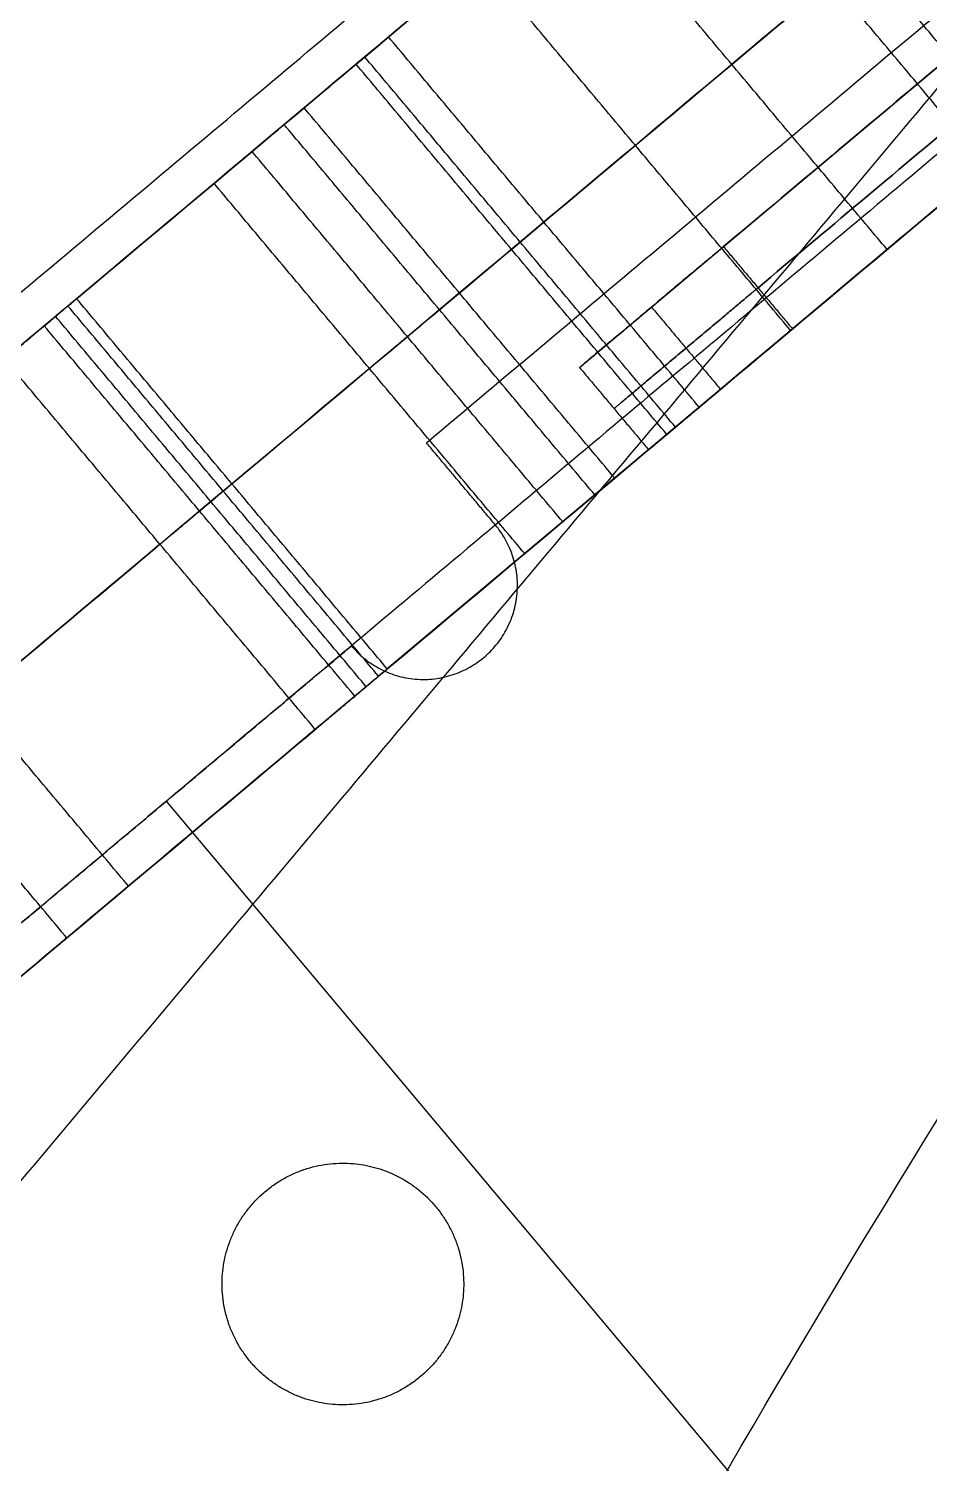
# Model space of a CAD drawing. Header units: millimetres. Extents: x -610 to 610, y -610 to 610.
# Drawn here: x -498.1 to -464.5, y 274.1 to 327.6 of the extents above; entities that cross this region are included whole.
import ezdxf

# ---------------------------------------------------------------- set-up
doc = ezdxf.new("R2010")
doc.units = ezdxf.units.MM
doc.layers.add('base', color=7, linetype='Continuous', true_color=0xffecbc)

msp = doc.modelspace()

# ---------------------------------------------------------------- linework, layer by layer
at = {"layer": 'base'}
for p, q in [((-444.386, 361.037, 122.966), (-496.278, 317.494, 122.966)), ((-432.815, 347.248, 122.966), (-484.708, 303.705, 122.966)), ((-477.548, 314.934, 221.966), (-461.214, 328.64, 221.966)), ((-492.939, 298.78, 230.966), (-467.096, 267.981, 230.966)), ((-492.939, 298.78, 212.966), (-467.096, 267.981, 212.966))]:
    msp.add_line(p, q, dxfattribs=at)
at = {"layer": 'base', "extrusion": (0, 0, -1)}
for centre, radius in [((0, 0, 3.534), 610), ((0, 0, 4.534), 610), ((0, 0, -2.476), 607.51), ((0, 0, 10.545), 607.51), ((0, 0, -4.966), 601.5), ((0, 0, 13.034), 601.5)]:
    msp.add_circle(centre, radius, dxfattribs=at)
at = {"layer": 'base'}
for centre, radius in [((0, 0, 249.466), 610), ((0, 0, 250.466), 610), ((0, 0, 243.455), 607.51), ((0, 0, 256.476), 607.51), ((0, 0, 240.966), 601.5), ((0, 0, 258.966), 601.5)]:
    msp.add_circle(centre, radius, dxfattribs=at)
for points, weights, degree, knots in [([(-495.198, -356.201, -4.034), (-851.399, 138.996, -4.034), (-356.201, 495.198, -4.034), (138.996, 851.399, -4.034), (495.198, 356.201, -4.034), (851.399, -138.996, -4.034), (356.201, -495.198, -4.034), (-138.996, -851.399, -4.034), (-495.198, -356.201, -4.034)], [1, 0.707106781187, 1, 0.707106781187, 1, 0.707106781187, 1, 0.707106781187, 1], 2, [0, 0, 0, 958.185759, 958.185759, 1916.371519, 1916.371519, 2874.557278, 2874.557278, 3832.743037, 3832.743037, 3832.743037]), ([(-610, 0, 249.966), (-610, -610, 249.966), (0, -610, 249.966), (610, -610, 249.966), (610, 0, 249.966), (610, 610, 249.966), (0, 610, 249.966), (-610, 610, 249.966), (-610, 0, 249.966)], [1, 0.707106781187, 1, 0.707106781187, 1, 0.707106781187, 1, 0.707106781187, 1], 2, [0, 0, 0, 958.185759, 958.185759, 1916.371519, 1916.371519, 2874.557278, 2874.557278, 3832.743037, 3832.743037, 3832.743037]), ([(32.649, -544.756, 240.966), (-510.363, -577.301, 240.966), (-544.649, -34.396, 240.966), (-578.935, 508.509, 240.966), (-36.142, 544.535, 240.966), (506.65, 580.562, 240.966), (544.417, 37.888, 240.966), (582.184, -504.785, 240.966), (39.634, -544.292, 240.966)], [1, 0.708239625255, 1, 0.708239625255, 1, 0.708239625255, 1, 0.708239625255, 1], 2, [654.018286, 654.018286, 654.018286, 1509.504571, 1509.504571, 2364.990855, 2364.990855, 3220.47714, 3220.47714, 4075.963425, 4075.963425, 4075.963425]), ([(32.649, -544.756, 244.966), (-510.363, -577.301, 244.966), (-544.649, -34.396, 244.966), (-578.935, 508.509, 244.966), (-36.142, 544.535, 244.966), (506.65, 580.562, 244.966), (544.417, 37.888, 244.966), (582.184, -504.785, 244.966), (39.634, -544.292, 244.966)], [1, 0.708239625255, 1, 0.708239625255, 1, 0.708239625255, 1, 0.708239625255, 1], 2, [654.018286, 654.018286, 654.018286, 1509.504571, 1509.504571, 2364.990855, 2364.990855, 3220.47714, 3220.47714, 4075.963425, 4075.963425, 4075.963425]), ([(32.649, -544.756, 242.966), (-510.363, -577.301, 242.966), (-544.649, -34.396, 242.966), (-578.935, 508.509, 242.966), (-36.142, 544.535, 242.966), (506.65, 580.562, 242.966), (544.417, 37.888, 242.966), (582.184, -504.785, 242.966), (39.634, -544.292, 242.966)], [1, 0.708239625255, 1, 0.708239625255, 1, 0.708239625255, 1, 0.708239625255, 1], 2, [654.018286, 654.018286, 654.018286, 1509.504571, 1509.504571, 2364.990855, 2364.990855, 3220.47714, 3220.47714, 4075.963425, 4075.963425, 4075.963425]), ([(-488.549, 323.979, 196.565), (-489.846, 322.891, 196.565), (-490.862, 322.038, 195.514), (-491.159, 321.789, 193.866), (-491.456, 321.54, 192.218), (-490.905, 322.002, 190.686), (-489.744, 322.977, 189.932)], [1, 0.855896171082, 0.855896171082, 1, 0.855896171082, 0.855896171082, 1], 3, [1693.189477, 1693.189477, 1693.189477, 1693.189477, 1697.879222, 1697.879222, 1697.879222, 1702.568968, 1702.568968, 1702.568968, 1702.568968]), ([(-477.548, 314.934, 212.966), (-477.548, 314.934, 209.466), (-474.867, 317.184, 209.466), (-472.186, 319.434, 209.466), (-472.186, 319.434, 212.966)], [1, 0.707106781187, 1, 0.707106781187, 1], 2, [516.55399, 516.55399, 516.55399, 522.051778, 522.051778, 527.549565, 527.549565, 527.549565]), ([(-472.186, 319.434, 230.966), (-472.186, 319.434, 234.466), (-474.867, 317.184, 234.466), (-477.548, 314.934, 234.466), (-477.548, 314.934, 230.966)], [1, 0.707106781187, 1, 0.707106781187, 1], 2, [726.828773, 726.828773, 726.828773, 732.32656, 732.32656, 737.824347, 737.824347, 737.824347]), ([(-476.263, 313.402, 212.966), (-476.263, 313.402, 209.466), (-473.581, 315.652, 209.466), (-470.9, 317.902, 209.466), (-470.9, 317.902, 212.966)], [1, 0.707106781187, 1, 0.707106781187, 1], 2, [516.55399, 516.55399, 516.55399, 522.051778, 522.051778, 527.549565, 527.549565, 527.549565]), ([(-470.9, 317.902, 230.966), (-470.9, 317.902, 234.466), (-473.581, 315.652, 234.466), (-476.263, 313.402, 234.466), (-476.263, 313.402, 230.966)], [1, 0.707106781187, 1, 0.707106781187, 1], 2, [726.828773, 726.828773, 726.828773, 732.32656, 732.32656, 737.824347, 737.824347, 737.824347]), ([(-482.764, 317.084, 196.565), (-484.061, 315.996, 196.565), (-485.077, 315.143, 195.514), (-485.374, 314.894, 193.866), (-485.671, 314.645, 192.218), (-485.12, 315.108, 190.686), (-483.959, 316.082, 189.932)], [1, 0.855896171082, 0.855896171082, 1, 0.855896171082, 0.855896171082, 1], 3, [1693.189477, 1693.189477, 1693.189477, 1693.189477, 1697.879222, 1697.879222, 1697.879222, 1702.568968, 1702.568968, 1702.568968, 1702.568968]), ([(-474.977, 311.87, 212.966), (-474.977, 311.87, 209.466), (-472.296, 314.12, 209.466), (-469.615, 316.37, 209.466), (-469.615, 316.37, 212.966)], [1, 0.707106781187, 1, 0.707106781187, 1], 2, [516.55399, 516.55399, 516.55399, 522.051778, 522.051778, 527.549565, 527.549565, 527.549565]), ([(-469.615, 316.37, 230.966), (-469.615, 316.37, 234.466), (-472.296, 314.12, 234.466), (-474.977, 311.87, 234.466), (-474.977, 311.87, 230.966)], [1, 0.707106781187, 1, 0.707106781187, 1], 2, [726.828773, 726.828773, 726.828773, 732.32656, 732.32656, 737.824347, 737.824347, 737.824347]), ([(-476.979, 310.19, 196.565), (-478.276, 309.102, 196.565), (-479.292, 308.249, 195.514), (-479.589, 308, 193.866), (-479.886, 307.751, 192.218), (-479.334, 308.214, 190.686), (-478.173, 309.188, 189.932)], [1, 0.855896171082, 0.855896171082, 1, 0.855896171082, 0.855896171082, 1], 3, [1693.189477, 1693.189477, 1693.189477, 1693.189477, 1697.879222, 1697.879222, 1697.879222, 1702.568968, 1702.568968, 1702.568968, 1702.568968]), ([(-486.042, 304.567, 230.966), (-483.793, 301.885, 230.966), (-481.111, 304.135, 230.966), (-478.43, 306.385, 230.966), (-480.68, 309.066, 230.966)], [1, 0.707106781187, 1, 0.707106781187, 1], 2, [-806.994805, -806.994805, -806.994805, -801.497018, -801.497018, -795.99923, -795.99923, -795.99923]), ([(-486.042, 304.567, 212.966), (-483.793, 301.885, 212.966), (-481.111, 304.135, 212.966), (-478.43, 306.385, 212.966), (-480.68, 309.066, 212.966)], [1, 0.707106781187, 1, 0.707106781187, 1], 2, [-806.994805, -806.994805, -806.994805, -801.497018, -801.497018, -795.99923, -795.99923, -795.99923]), ([(-486.042, 304.567, 221.966), (-483.793, 301.885, 221.966), (-481.111, 304.135, 221.966), (-478.43, 306.385, 221.966), (-480.68, 309.066, 221.966)], [1, 0.707106781187, 1, 0.707106781187, 1], 2, [-806.994805, -806.994805, -806.994805, -801.497018, -801.497018, -795.99923, -795.99923, -795.99923]), ([(-487.143, 276.37, 230.966), (-482.712, 275.588, 230.966), (-481.93, 280.02, 230.966), (-481.149, 284.451, 230.966), (-485.58, 285.233, 230.966), (-490.012, 286.014, 230.966), (-490.794, 281.583, 230.966), (-491.575, 277.151, 230.966), (-487.143, 276.37, 230.966)], [1, 0.707106781187, 1, 0.707106781187, 1, 0.707106781187, 1, 0.707106781187, 1], 2, [-676.770713, -676.770713, -676.770713, -669.70213, -669.70213, -662.633546, -662.633546, -655.564963, -655.564963, -648.496379, -648.496379, -648.496379]), ([(-487.143, 276.37, 212.966), (-482.712, 275.588, 212.966), (-481.93, 280.02, 212.966), (-481.149, 284.451, 212.966), (-485.58, 285.233, 212.966), (-490.012, 286.014, 212.966), (-490.794, 281.583, 212.966), (-491.575, 277.151, 212.966), (-487.143, 276.37, 212.966)], [1, 0.707106781187, 1, 0.707106781187, 1, 0.707106781187, 1, 0.707106781187, 1], 2, [-676.770713, -676.770713, -676.770713, -669.70213, -669.70213, -662.633546, -662.633546, -655.564963, -655.564963, -648.496379, -648.496379, -648.496379]), ([(-487.143, 276.37, 221.966), (-482.712, 275.588, 221.966), (-481.93, 280.02, 221.966), (-481.149, 284.451, 221.966), (-485.58, 285.233, 221.966), (-490.012, 286.014, 221.966), (-490.794, 281.583, 221.966), (-491.575, 277.151, 221.966), (-487.143, 276.37, 221.966)], [1, 0.707106781187, 1, 0.707106781187, 1, 0.707106781187, 1, 0.707106781187, 1], 2, [-676.770713, -676.770713, -676.770713, -669.70213, -669.70213, -662.633546, -662.633546, -655.564963, -655.564963, -648.496379, -648.496379, -648.496379])]:
    msp.add_rational_spline(points, weights, degree=degree, knots=knots, dxfattribs=at)
for points, degree in [([(-496.278, 317.494, 244.966), (-346.159, 443.459, 244.966), (-196.04, 569.423, 244.966)], 2), ([(-490.493, 310.599, 244.966), (-340.374, 436.564, 244.966), (-190.255, 562.529, 244.966)], 2), ([(-484.708, 303.705, 244.966), (-334.589, 429.67, 244.966), (-184.47, 555.635, 244.966)], 2), ([(-217.038, 551.804, 0.966), (-361.477, 430.605, 0.966), (-505.916, 309.407, 0.966)], 2), ([(-211.253, 544.91, 0.966), (-355.692, 423.711, 0.966), (-500.13, 302.512, 0.966)], 2), ([(-205.468, 538.015, 0.966), (-349.906, 416.817, 0.966), (-494.345, 295.618, 0.966)], 2), ([(-302.126, 518.51, 240.966), (-432.611, 363.004, 240.966), (-563.096, 207.498, 240.966)], 2), ([(-302.126, 518.51, 244.966), (-432.611, 363.004, 244.966), (-563.096, 207.498, 244.966)], 2), ([(-302.126, 518.51, 242.966), (-432.611, 363.004, 242.966), (-563.096, 207.498, 242.966)], 2), ([(-483.251, 312.13, 230.966), (-447.383, 342.227, 230.966), (-411.516, 372.324, 230.966)], 2), ([(-483.251, 312.13, 212.966), (-447.383, 342.227, 212.966), (-411.516, 372.324, 212.966)], 2), ([(-483.251, 312.13, 221.966), (-447.383, 342.227, 221.966), (-411.516, 372.324, 221.966)], 2), ([(-472.186, 319.434, 212.966), (-441.68, 345.031, 212.966), (-411.175, 370.628, 212.966)], 2), ([(-411.175, 370.628, 230.966), (-441.68, 345.031, 230.966), (-472.186, 319.434, 230.966)], 2), ([(-470.9, 317.902, 212.966), (-440.395, 343.499, 212.966), (-409.889, 369.096, 212.966)], 2), ([(-409.889, 369.096, 230.966), (-440.395, 343.499, 230.966), (-470.9, 317.902, 230.966)], 2), ([(-469.615, 316.37, 212.966), (-439.109, 341.967, 212.966), (-408.604, 367.564, 212.966)], 2), ([(-408.604, 367.564, 230.966), (-439.109, 341.967, 230.966), (-469.615, 316.37, 230.966)], 2), ([(-457.751, 326.324, 138.6), (-463.536, 333.219, 138.6), (-469.321, 340.113, 138.6)], 2), ([(-458.445, 325.742, 138.72), (-464.23, 332.636, 138.72), (-470.015, 339.531, 138.72)], 2), ([(-484.661, 327.242, 149.62), (-479.994, 331.157, 146.103), (-475.328, 335.073, 142.586), (-470.662, 338.988, 139.069)], 3), ([(-459.091, 325.2, 139.069), (-464.877, 332.094, 139.069), (-470.662, 338.988, 139.069)], 2), ([(-461.185, 323.443, 196.138), (-466.97, 330.337, 196.138), (-472.755, 337.232, 196.138)], 2), ([(-473.959, 336.222, 196.565), (-478.822, 332.141, 196.565), (-483.686, 328.06, 196.565), (-488.549, 323.979, 196.565)], 3), ([(-462.388, 322.433, 196.565), (-468.174, 329.327, 196.565), (-473.959, 336.222, 196.565)], 2), ([(-466.091, 319.326, 144.344), (-471.876, 326.221, 144.344), (-477.661, 333.115, 144.344)], 2), ([(-478.876, 320.347, 149.62), (-474.209, 324.263, 146.103), (-469.543, 328.178, 142.586), (-464.877, 332.094, 139.069)], 3), ([(-469.684, 316.312, 196.565), (-475.469, 323.206, 196.565), (-481.254, 330.1, 196.565)], 2), ([(-468.174, 329.327, 196.565), (-473.037, 325.246, 196.565), (-477.901, 321.165, 196.565), (-482.764, 317.084, 196.565)], 3), ([(-485.868, 326.229, 152.35), (-485.868, 326.229, 151.224), (-485.408, 326.615, 150.183), (-484.661, 327.242, 149.62)], 3), ([(-473.09, 313.453, 149.62), (-478.876, 320.347, 149.62), (-484.661, 327.242, 149.62)], 2), ([(-473.974, 312.711, 150.774), (-479.759, 319.606, 150.774), (-485.545, 326.5, 150.774)], 2), ([(-489.744, 322.977, 189.932), (-488.452, 324.061, 188.958), (-487.16, 325.145, 187.985), (-485.868, 326.229, 187.011)], 3), ([(-474.298, 312.44, 187.011), (-480.083, 319.334, 187.011), (-485.868, 326.229, 187.011)], 2), ([(-474.298, 312.44, 152.35), (-480.083, 319.334, 152.35), (-485.868, 326.229, 152.35)], 2), ([(-485.868, 326.229, 187.011), (-485.868, 326.229, 175.457), (-485.868, 326.229, 163.904), (-485.868, 326.229, 152.35)], 3), ([(-474.298, 312.44, 169.68), (-480.083, 319.334, 169.68), (-485.868, 326.229, 169.68)], 2), ([(-473.09, 313.453, 149.62), (-468.424, 317.368, 146.103), (-463.758, 321.284, 142.586), (-459.091, 325.2, 139.069)], 3), ([(-476.236, 310.814, 188.471), (-482.021, 317.708, 188.471), (-487.806, 324.603, 188.471)], 2), ([(-476.979, 310.19, 196.565), (-482.764, 317.084, 196.565), (-488.549, 323.979, 196.565)], 2), ([(-478.173, 309.188, 189.932), (-483.959, 316.082, 189.932), (-489.744, 322.977, 189.932)], 2), ([(-462.388, 322.433, 196.565), (-467.252, 318.352, 196.565), (-472.115, 314.271, 196.565), (-476.979, 310.19, 196.565)], 3), ([(-479.589, 308, 193.866), (-485.374, 314.894, 193.866), (-491.159, 321.789, 193.866)], 2), ([(-480.083, 319.334, 152.35), (-480.083, 319.334, 151.224), (-479.623, 319.72, 150.183), (-478.876, 320.347, 149.62)], 3), ([(-483.959, 316.082, 189.932), (-482.667, 317.166, 188.958), (-481.375, 318.25, 187.985), (-480.083, 319.334, 187.011)], 3), ([(-480.083, 319.334, 187.011), (-480.083, 319.334, 175.457), (-480.083, 319.334, 163.904), (-480.083, 319.334, 152.35)], 3), ([(-472.186, 319.434, 212.966), (-470.9, 317.902, 212.966), (-469.615, 316.37, 212.966)], 2), ([(-472.186, 319.434, 230.966), (-470.9, 317.902, 230.966), (-469.615, 316.37, 230.966)], 2), ([(-496.278, 317.494, 182.602), (-496.278, 317.494, 183.728), (-496.738, 317.108, 184.769), (-497.485, 316.481, 185.332)], 3), ([(-484.708, 303.705, 26.466), (-490.493, 310.599, 26.466), (-496.278, 317.494, 26.466)], 2), ([(-484.708, 303.705, 42.066), (-490.493, 310.599, 42.066), (-496.278, 317.494, 42.066)], 2), ([(-496.278, 317.494, 26.466), (-496.278, 317.494, 31.666), (-496.278, 317.494, 36.866), (-496.278, 317.494, 42.066)], 3), ([(-484.708, 303.705, 70.866), (-490.493, 310.599, 70.866), (-496.278, 317.494, 70.866)], 2), ([(-484.708, 303.705, 86.466), (-490.493, 310.599, 86.466), (-496.278, 317.494, 86.466)], 2), ([(-496.278, 317.494, 70.866), (-496.278, 317.494, 76.066), (-496.278, 317.494, 81.266), (-496.278, 317.494, 86.466)], 3), ([(-484.708, 303.705, 115.266), (-490.493, 310.599, 115.266), (-496.278, 317.494, 115.266)], 2), ([(-484.708, 303.705, 182.602), (-490.493, 310.599, 182.602), (-496.278, 317.494, 182.602)], 2), ([(-496.278, 317.494, 115.266), (-496.278, 317.494, 137.712), (-496.278, 317.494, 160.157), (-496.278, 317.494, 182.602)], 3), ([(-484.708, 303.705, 222.066), (-490.493, 310.599, 222.066), (-496.278, 317.494, 222.066)], 2), ([(-484.708, 303.705, 244.966), (-490.493, 310.599, 244.966), (-496.278, 317.494, 244.966)], 2), ([(-496.278, 317.494, 222.066), (-496.278, 317.494, 229.699), (-496.278, 317.494, 237.332), (-496.278, 317.494, 244.966)], 3), ([(-484.708, 303.705, 34.266), (-490.493, 310.599, 34.266), (-496.278, 317.494, 34.266)], 2), ([(-484.708, 303.705, 78.666), (-490.493, 310.599, 78.666), (-496.278, 317.494, 78.666)], 2), ([(-484.708, 303.705, 148.934), (-490.493, 310.599, 148.934), (-496.278, 317.494, 148.934)], 2), ([(-484.708, 303.705, 233.516), (-490.493, 310.599, 233.516), (-496.278, 317.494, 233.516)], 2), ([(-485.493, 303.046, 23.991), (-491.278, 309.94, 23.991), (-497.063, 316.835, 23.991)], 2), ([(-485.493, 303.046, 44.541), (-491.278, 309.94, 44.541), (-497.063, 316.835, 44.541)], 2), ([(-485.493, 303.046, 68.391), (-491.278, 309.94, 68.391), (-497.063, 316.835, 68.391)], 2), ([(-485.493, 303.046, 88.941), (-491.278, 309.94, 88.941), (-497.063, 316.835, 88.941)], 2), ([(-485.493, 303.046, 112.792), (-491.278, 309.94, 112.792), (-497.063, 316.835, 112.792)], 2), ([(-485.493, 303.046, 219.591), (-491.278, 309.94, 219.591), (-497.063, 316.835, 219.591)], 2), ([(-485.031, 303.433, 184.178), (-490.816, 310.328, 184.178), (-496.601, 317.222, 184.178)], 2), ([(-474.867, 317.184, 209.466), (-473.581, 315.652, 209.466), (-472.296, 314.12, 209.466)], 2), ([(-474.867, 317.184, 234.466), (-473.581, 315.652, 234.466), (-472.296, 314.12, 234.466)], 2), ([(-485.915, 302.692, 185.332), (-491.7, 309.586, 185.332), (-497.485, 316.481, 185.332)], 2), ([(-487.389, 301.455, 22.966), (-493.174, 308.35, 22.966), (-498.959, 315.244, 22.966)], 2), ([(-487.389, 301.455, 45.566), (-493.174, 308.35, 45.566), (-498.959, 315.244, 45.566)], 2), ([(-487.389, 301.455, 67.366), (-493.174, 308.35, 67.366), (-498.959, 315.244, 67.366)], 2), ([(-487.389, 301.455, 89.966), (-493.174, 308.35, 89.966), (-498.959, 315.244, 89.966)], 2), ([(-487.389, 301.455, 111.766), (-493.174, 308.35, 111.766), (-498.959, 315.244, 111.766)], 2), ([(-487.389, 301.455, 218.566), (-493.174, 308.35, 218.566), (-498.959, 315.244, 218.566)], 2), ([(-477.548, 314.934, 230.966), (-477.548, 314.934, 221.966), (-477.548, 314.934, 212.966)], 2), ([(-477.548, 314.934, 212.966), (-476.263, 313.402, 212.966), (-474.977, 311.87, 212.966)], 2), ([(-477.548, 314.934, 230.966), (-476.263, 313.402, 230.966), (-474.977, 311.87, 230.966)], 2), ([(-477.548, 314.934, 221.966), (-476.263, 313.402, 221.966), (-474.977, 311.87, 221.966)], 2), ([(-476.263, 313.402, 230.966), (-476.263, 313.402, 221.966), (-476.263, 313.402, 212.966)], 2), ([(-474.298, 312.44, 152.35), (-474.298, 312.44, 151.224), (-473.838, 312.826, 150.183), (-473.09, 313.453, 149.62)], 3), ([(-480.68, 309.066, 230.966), (-481.966, 310.598, 230.966), (-483.251, 312.13, 230.966)], 2), ([(-483.251, 312.13, 230.966), (-483.251, 312.13, 221.966), (-483.251, 312.13, 212.966)], 2), ([(-480.68, 309.066, 212.966), (-481.966, 310.598, 212.966), (-483.251, 312.13, 212.966)], 2), ([(-480.68, 309.066, 221.966), (-481.966, 310.598, 221.966), (-483.251, 312.13, 221.966)], 2), ([(-478.173, 309.188, 189.932), (-476.882, 310.272, 188.958), (-475.59, 311.356, 187.985), (-474.298, 312.44, 187.011)], 3), ([(-474.298, 312.44, 187.011), (-474.298, 312.44, 175.457), (-474.298, 312.44, 163.904), (-474.298, 312.44, 152.35)], 3), ([(-474.977, 311.87, 230.966), (-474.977, 311.87, 221.966), (-474.977, 311.87, 212.966)], 2), ([(-490.493, 310.599, 182.602), (-490.493, 310.599, 183.728), (-490.953, 310.213, 184.769), (-491.7, 309.586, 185.332)], 3), ([(-490.493, 310.599, 26.466), (-490.493, 310.599, 31.666), (-490.493, 310.599, 36.866), (-490.493, 310.599, 42.066)], 3), ([(-490.493, 310.599, 70.866), (-490.493, 310.599, 76.066), (-490.493, 310.599, 81.266), (-490.493, 310.599, 86.466)], 3), ([(-490.493, 310.599, 115.266), (-490.493, 310.599, 137.712), (-490.493, 310.599, 160.157), (-490.493, 310.599, 182.602)], 3), ([(-490.493, 310.599, 222.066), (-490.493, 310.599, 229.699), (-490.493, 310.599, 237.332), (-490.493, 310.599, 244.966)], 3), ([(-481.966, 310.598, 230.966), (-481.966, 310.598, 221.966), (-481.966, 310.598, 212.966)], 2), ([(-494.345, 295.618, 0.966), (-500.13, 302.512, 0.966), (-505.916, 309.407, 0.966)], 2), ([(-480.68, 309.066, 230.966), (-480.68, 309.066, 221.966), (-480.68, 309.066, 212.966)], 2), ([(-516.721, 288.591, 22.966), (-508.872, 295.177, 22.966), (-501.023, 301.763, 22.966), (-493.174, 308.35, 22.966)], 3), ([(-493.174, 308.35, 45.566), (-501.023, 301.763, 45.566), (-508.872, 295.177, 45.566), (-516.721, 288.591, 45.566)], 3), ([(-516.721, 288.591, 67.366), (-508.872, 295.177, 67.366), (-501.023, 301.763, 67.366), (-493.174, 308.35, 67.366)], 3), ([(-493.174, 308.35, 89.966), (-501.023, 301.763, 89.966), (-508.872, 295.177, 89.966), (-516.721, 288.591, 89.966)], 3), ([(-516.721, 288.591, 111.766), (-508.872, 295.177, 111.766), (-501.023, 301.763, 111.766), (-493.174, 308.35, 111.766)], 3), ([(-516.721, 288.591, 218.566), (-508.872, 295.177, 218.566), (-501.023, 301.763, 218.566), (-493.174, 308.35, 218.566)], 3), ([(-496.643, 293.69, 1.48), (-502.429, 300.584, 1.48), (-508.214, 307.478, 1.48)], 2), ([(-502.951, 290.379, 230.966), (-494.497, 297.473, 230.966), (-486.042, 304.567, 230.966)], 2), ([(-502.951, 290.379, 212.966), (-494.497, 297.473, 212.966), (-486.042, 304.567, 212.966)], 2), ([(-502.951, 290.379, 221.966), (-494.497, 297.473, 221.966), (-486.042, 304.567, 221.966)], 2), ([(-486.042, 304.567, 230.966), (-486.042, 304.567, 221.966), (-486.042, 304.567, 212.966)], 2), ([(-481.111, 304.135, 230.966), (-481.111, 304.135, 221.966), (-481.111, 304.135, 212.966)], 2), ([(-484.708, 303.705, 182.602), (-484.708, 303.705, 183.728), (-485.168, 303.319, 184.769), (-485.915, 302.692, 185.332)], 3), ([(-484.708, 303.705, 26.466), (-484.708, 303.705, 31.666), (-484.708, 303.705, 36.866), (-484.708, 303.705, 42.066)], 3), ([(-484.708, 303.705, 70.866), (-484.708, 303.705, 76.066), (-484.708, 303.705, 81.266), (-484.708, 303.705, 86.466)], 3), ([(-484.708, 303.705, 115.266), (-484.708, 303.705, 137.712), (-484.708, 303.705, 160.157), (-484.708, 303.705, 182.602)], 3), ([(-484.708, 303.705, 222.066), (-484.708, 303.705, 229.699), (-484.708, 303.705, 237.332), (-484.708, 303.705, 244.966)], 3), ([(-510.936, 281.697, 22.966), (-503.087, 288.283, 22.966), (-495.238, 294.869, 22.966), (-487.389, 301.455, 22.966)], 3), ([(-487.389, 301.455, 45.566), (-495.238, 294.869, 45.566), (-503.087, 288.283, 45.566), (-510.936, 281.697, 45.566)], 3), ([(-510.936, 281.697, 67.366), (-503.087, 288.283, 67.366), (-495.238, 294.869, 67.366), (-487.389, 301.455, 67.366)], 3), ([(-487.389, 301.455, 89.966), (-495.238, 294.869, 89.966), (-503.087, 288.283, 89.966), (-510.936, 281.697, 89.966)], 3), ([(-510.936, 281.697, 111.766), (-503.087, 288.283, 111.766), (-495.238, 294.869, 111.766), (-487.389, 301.455, 111.766)], 3), ([(-510.936, 281.697, 218.566), (-503.087, 288.283, 218.566), (-495.238, 294.869, 218.566), (-487.389, 301.455, 218.566)], 3), ([(-494.497, 297.473, 230.966), (-494.497, 297.473, 221.966), (-494.497, 297.473, 212.966)], 2), ([(-485.58, 285.233, 230.966), (-485.58, 285.233, 221.966), (-485.58, 285.233, 212.966)], 2), ([(-490.794, 281.583, 230.966), (-490.794, 281.583, 221.966), (-490.794, 281.583, 212.966)], 2), ([(-481.93, 280.02, 230.966), (-481.93, 280.02, 221.966), (-481.93, 280.02, 212.966)], 2), ([(-487.143, 276.37, 230.966), (-487.143, 276.37, 221.966), (-487.143, 276.37, 212.966)], 2)]:
    msp.add_open_spline(points, degree=degree, dxfattribs=at)
for points, degree, knots in [([(-517.867, 301.36, 4.966), (-483.064, 330.563, 4.966), (-448.261, 359.766, 4.966), (-362.361, 431.845, 4.966), (-276.461, 503.924, 4.966), (-241.658, 533.127, 4.966), (-206.855, 562.33, 4.966)], 2, [-3870.538111, -3870.538111, -3870.538111, -3779.674133, -3779.674133, -3555.405097, -3555.405097, -3464.541264, -3464.541264, -3464.541264]), ([(-517.867, 301.36, 0.966), (-483.064, 330.563, 0.966), (-448.261, 359.766, 0.966), (-362.361, 431.845, 0.966), (-276.461, 503.924, 0.966), (-241.658, 533.127, 0.966), (-206.855, 562.33, 0.966)], 2, [-3870.538111, -3870.538111, -3870.538111, -3779.674133, -3779.674133, -3555.405097, -3555.405097, -3464.541264, -3464.541264, -3464.541264]), ([(-517.867, 301.36, 2.966), (-483.064, 330.563, 2.966), (-448.261, 359.766, 2.966), (-362.361, 431.845, 2.966), (-276.461, 503.924, 2.966), (-241.658, 533.127, 2.966), (-206.855, 562.33, 2.966)], 2, [-3870.538111, -3870.538111, -3870.538111, -3779.674133, -3779.674133, -3555.405097, -3555.405097, -3464.541264, -3464.541264, -3464.541264]), ([(-198.631, 545.734, 4.966), (-231.761, 517.934, 4.966), (-264.891, 490.135, 4.966), (-350.791, 418.056, 4.966), (-436.691, 345.978, 4.966), (-469.821, 318.178, 4.966), (-502.951, 290.379, 4.966)], 2, [-10119.748054, -10119.748054, -10119.748054, -10033.251862, -10033.251862, -9808.982826, -9808.982826, -9722.486493, -9722.486493, -9722.486493]), ([(-198.631, 545.734, 0.966), (-231.761, 517.934, 0.966), (-264.891, 490.135, 0.966), (-350.791, 418.056, 0.966), (-436.691, 345.978, 0.966), (-469.821, 318.178, 0.966), (-502.951, 290.379, 0.966)], 2, [-10119.748054, -10119.748054, -10119.748054, -10033.251862, -10033.251862, -9808.982826, -9808.982826, -9722.486493, -9722.486493, -9722.486493]), ([(-198.631, 545.734, 2.966), (-231.761, 517.934, 2.966), (-264.891, 490.135, 2.966), (-350.791, 418.056, 2.966), (-436.691, 345.978, 2.966), (-469.821, 318.178, 2.966), (-502.951, 290.379, 2.966)], 2, [-10119.748054, -10119.748054, -10119.748054, -10033.251862, -10033.251862, -9808.982826, -9808.982826, -9722.486493, -9722.486493, -9722.486493]), ([(-497.485, 316.481, 185.332), (-502.265, 312.47, 188.934), (-507.044, 308.46, 192.536), (-511.823, 304.45, 196.138), (-512.212, 304.123, 196.432), (-512.625, 303.777, 196.565), (-513.027, 303.44, 196.565)], 3, [664.214594, 664.214594, 664.214594, 664.214594, 665.214594, 665.214594, 665.214594, 665.456293, 665.456293, 665.456293, 665.456293]), ([(-491.7, 309.586, 185.332), (-496.48, 305.576, 188.934), (-501.259, 301.566, 192.536), (-506.038, 297.555, 196.138), (-506.427, 297.229, 196.432), (-506.84, 296.883, 196.565), (-507.242, 296.545, 196.565)], 3, [664.214594, 664.214594, 664.214594, 664.214594, 665.214594, 665.214594, 665.214594, 665.456293, 665.456293, 665.456293, 665.456293]), ([(-485.915, 302.692, 185.332), (-490.694, 298.681, 188.934), (-495.474, 294.671, 192.536), (-500.253, 290.661, 196.138), (-500.642, 290.334, 196.432), (-501.055, 289.988, 196.565), (-501.457, 289.651, 196.565)], 3, [664.214594, 664.214594, 664.214594, 664.214594, 665.214594, 665.214594, 665.214594, 665.456293, 665.456293, 665.456293, 665.456293])]:
    msp.add_open_spline(points, degree=degree, knots=knots, dxfattribs=at)
for points, weights, degree in [([(-405.938, 353.846, 230.966), (-475.218, 274.367, 230.966), (-509.409, 174.629, 230.966)], [1, 0.981366959849, 1], 2), ([(-405.938, 353.846, 212.966), (-475.218, 274.367, 212.966), (-509.409, 174.629, 212.966)], [1, 0.981366959849, 1], 2), ([(-405.938, 353.846, 221.966), (-475.218, 274.367, 221.966), (-509.409, 174.629, 221.966)], [1, 0.981366959849, 1], 2), ([(-498.959, 315.244, 22.966), (-497.388, 316.562, 22.966), (-496.278, 317.494, 24.416), (-496.278, 317.494, 26.466)], [1, 0.804737854124, 0.804737854124, 1], 3), ([(-496.278, 317.494, 42.066), (-496.278, 317.494, 44.116), (-497.388, 316.562, 45.566), (-498.959, 315.244, 45.566)], [1, 0.804737854125, 0.804737854125, 1], 3), ([(-498.959, 315.244, 67.366), (-497.388, 316.562, 67.366), (-496.278, 317.494, 68.816), (-496.278, 317.494, 70.866)], [1, 0.804737854124, 0.804737854124, 1], 3), ([(-496.278, 317.494, 86.466), (-496.278, 317.494, 88.517), (-497.388, 316.562, 89.966), (-498.959, 315.244, 89.966)], [1, 0.804737854125, 0.804737854125, 1], 3), ([(-498.959, 315.244, 111.766), (-497.388, 316.562, 111.766), (-496.278, 317.494, 113.216), (-496.278, 317.494, 115.266)], [1, 0.804737854124, 0.804737854124, 1], 3), ([(-498.959, 315.244, 218.566), (-497.388, 316.562, 218.566), (-496.278, 317.494, 220.015), (-496.278, 317.494, 222.066)], [1, 0.804737854125, 0.804737854125, 1], 3), ([(-493.174, 308.35, 22.966), (-491.603, 309.667, 22.966), (-490.493, 310.599, 24.416), (-490.493, 310.599, 26.466)], [1, 0.804737854124, 0.804737854124, 1], 3), ([(-490.493, 310.599, 42.066), (-490.493, 310.599, 44.116), (-491.603, 309.667, 45.566), (-493.174, 308.35, 45.566)], [1, 0.804737854125, 0.804737854125, 1], 3), ([(-493.174, 308.35, 67.366), (-491.603, 309.667, 67.366), (-490.493, 310.599, 68.816), (-490.493, 310.599, 70.866)], [1, 0.804737854124, 0.804737854124, 1], 3), ([(-490.493, 310.599, 86.466), (-490.493, 310.599, 88.517), (-491.603, 309.667, 89.966), (-493.174, 308.35, 89.966)], [1, 0.804737854125, 0.804737854125, 1], 3), ([(-493.174, 308.35, 111.766), (-491.603, 309.667, 111.766), (-490.493, 310.599, 113.216), (-490.493, 310.599, 115.266)], [1, 0.804737854124, 0.804737854124, 1], 3), ([(-493.174, 308.35, 218.566), (-491.603, 309.667, 218.566), (-490.493, 310.599, 220.015), (-490.493, 310.599, 222.066)], [1, 0.804737854125, 0.804737854125, 1], 3), ([(-487.389, 301.455, 22.966), (-485.818, 302.773, 22.966), (-484.708, 303.705, 24.416), (-484.708, 303.705, 26.466)], [1, 0.804737854124, 0.804737854124, 1], 3), ([(-484.708, 303.705, 42.066), (-484.708, 303.705, 44.116), (-485.818, 302.773, 45.566), (-487.389, 301.455, 45.566)], [1, 0.804737854125, 0.804737854125, 1], 3), ([(-487.389, 301.455, 67.366), (-485.818, 302.773, 67.366), (-484.708, 303.705, 68.816), (-484.708, 303.705, 70.866)], [1, 0.804737854124, 0.804737854124, 1], 3), ([(-484.708, 303.705, 86.466), (-484.708, 303.705, 88.517), (-485.818, 302.773, 89.966), (-487.389, 301.455, 89.966)], [1, 0.804737854125, 0.804737854125, 1], 3), ([(-487.389, 301.455, 111.766), (-485.818, 302.773, 111.766), (-484.708, 303.705, 113.216), (-484.708, 303.705, 115.266)], [1, 0.804737854124, 0.804737854124, 1], 3), ([(-487.389, 301.455, 218.566), (-485.818, 302.773, 218.566), (-484.708, 303.705, 220.015), (-484.708, 303.705, 222.066)], [1, 0.804737854125, 0.804737854125, 1], 3), ([(-494.345, 295.618, 0.966), (-495.938, 294.281, 0.966), (-497.44, 293.021, 1.659), (-498.679, 291.982, 2.966)], [1, 0.961872694388, 0.961872694388, 1], 3)]:
    msp.add_rational_spline(points, weights, degree=degree, dxfattribs=at)

doc.saveas('drawing.dxf')
